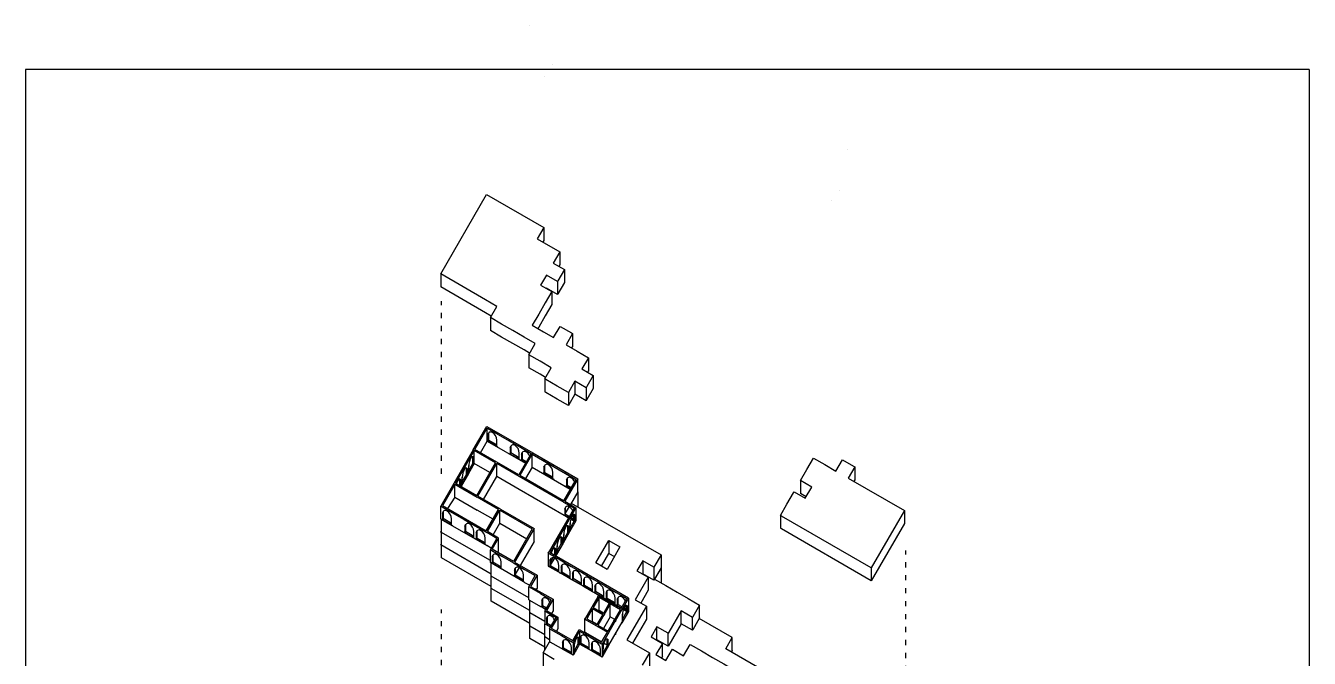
# Model space of a CAD drawing. Header units: metres. Extents: x 1950 to 2882, y 2050 to 2715.
# Drawn here: x 2531.4 to 2828.4, y 2361.6 to 2508 of the extents above; entities that cross this region are included whole.
import ezdxf

# ---------------------------------------------------------------- set-up
doc = ezdxf.new("R2010")
doc.units = ezdxf.units.M
doc.linetypes.add('ACAD_ISO03W100', pattern=[30, 12, -18])
for name, color, linetype in [('BRICK WALLS', 250, 'Continuous'), ('CONTEXT', 250, 'Continuous'), ('OUTLINE', 250, 'Continuous'), ('PILARS', 250, 'Continuous')]:
    doc.layers.add(name, color=color, linetype=linetype)
doc.layers.add('lamina', color=255, linetype='Continuous', transparency=0.5)
doc.layers.add('lineass', color=250, linetype='ACAD_ISO03W100', transparency=0.5)

msp = doc.modelspace()

# ---------------------------------------------------------------- linework, layer by layer
at = {"layer": 'BRICK WALLS'}
for p, q in [((2638.18, 2411.85), (2638.18, 2414.85)), ((2638.18, 2414.85), (2640.65, 2413.43)), ((2638.31, 2411.78), (2638.18, 2411.85)), ((2638.31, 2413.28), (2638.46, 2413.54)), ((2638.31, 2413.28), (2638.31, 2411.84)), ((2638.46, 2412.1), (2638.31, 2411.84)), ((2640.39, 2410.64), (2638.31, 2411.84)), ((2640.39, 2410.58), (2638.31, 2411.78)), ((2638.46, 2413.54), (2638.46, 2412.1)), ((2640.39, 2410.98), (2638.46, 2412.1)), ((2640.39, 2410.64), (2640.39, 2412.08)), ((2643.4, 2412.19), (2643.25, 2411.93)), ((2643.25, 2411.93), (2645.85, 2410.43)), ((2635.18, 2406.65), (2635.18, 2409.65)), ((2640.65, 2410.43), (2640.39, 2410.58)), ((2643.51, 2408.78), (2643.25, 2408.93)), ((2643.51, 2410.28), (2643.66, 2410.54)), ((2643.51, 2410.28), (2643.51, 2408.84)), ((2643.66, 2409.1), (2643.51, 2408.84)), ((2645.59, 2407.64), (2643.51, 2408.84)), ((2645.59, 2407.58), (2643.51, 2408.78)), ((2643.66, 2410.54), (2643.66, 2409.1)), ((2645.59, 2407.98), (2643.66, 2409.1)), ((2645.59, 2407.64), (2645.59, 2409.08)), ((2646, 2410.69), (2645.85, 2410.43)), ((2645.85, 2410.43), (2648.32, 2409)), ((2646.11, 2408.78), (2646.26, 2409.04)), ((2646.11, 2408.78), (2646.11, 2407.34)), ((2646.26, 2409.04), (2646.26, 2407.6)), ((2648.58, 2405.85), (2648.58, 2408.85)), ((2633.91, 2404.45), (2633.91, 2406.19)), ((2634.85, 2406.67), (2634.85, 2408.17)), ((2635.11, 2408.02), (2634.85, 2408.17)), ((2635.11, 2406.52), (2634.85, 2406.67)), ((2635.11, 2406.52), (2635.11, 2408.02)), ((2640.38, 2403.65), (2640.38, 2406.65)), ((2645.85, 2407.43), (2645.59, 2407.58)), ((2646.11, 2407.28), (2645.85, 2407.43)), ((2646.26, 2407.6), (2646.11, 2407.34)), ((2647.04, 2406.8), (2646.11, 2407.34)), ((2647.02, 2406.75), (2646.11, 2407.28)), ((2647.19, 2407.06), (2646.26, 2407.6)), ((2651.19, 2407.69), (2651.04, 2407.43)), ((2651.04, 2407.43), (2653.64, 2405.93)), ((2651.3, 2405.78), (2651.45, 2406.04)), ((2651.3, 2405.78), (2651.3, 2404.34)), ((2651.45, 2406.04), (2651.45, 2404.6)), ((2631.85, 2401.53), (2631.85, 2402.98)), ((2632.11, 2402.83), (2631.85, 2402.98)), ((2632.11, 2401.38), (2632.11, 2402.83)), ((2632.41, 2401.85), (2632.41, 2403.59)), ((2633.35, 2404.08), (2633.35, 2405.58)), ((2633.61, 2405.43), (2633.35, 2405.58)), ((2633.61, 2403.93), (2633.35, 2404.08)), ((2633.61, 2403.93), (2633.61, 2405.43)), ((2651.3, 2404.28), (2651.04, 2404.43)), ((2651.45, 2404.6), (2651.3, 2404.34)), ((2653.38, 2403.14), (2651.3, 2404.34)), ((2653.38, 2403.08), (2651.3, 2404.28)), ((2653.38, 2403.48), (2651.45, 2404.6)), ((2653.38, 2403.14), (2653.38, 2404.58)), ((2653.64, 2402.93), (2653.38, 2403.08)), ((2656.39, 2404.69), (2656.24, 2404.43)), ((2656.24, 2404.43), (2658.71, 2403)), ((2656.5, 2402.78), (2656.65, 2403.04)), ((2656.5, 2402.78), (2656.5, 2401.34)), ((2656.65, 2403.04), (2656.65, 2401.6)), ((2659.12, 2400.11), (2659.12, 2403.11)), ((2630.68, 2398.86), (2630.68, 2401.86)), ((2656.5, 2401.28), (2656.24, 2401.43)), ((2656.65, 2401.6), (2656.5, 2401.34)), ((2657.44, 2400.8), (2656.5, 2401.34)), ((2657.41, 2400.75), (2656.5, 2401.28)), ((2657.59, 2401.06), (2656.65, 2401.6)), ((2627.42, 2393.81), (2627.42, 2396.81)), ((2630.68, 2398.86), (2629, 2396.25)), ((2655.84, 2397.73), (2658.31, 2396.3)), ((2627.55, 2396.74), (2630.15, 2395.24)), ((2627.81, 2395.09), (2627.96, 2395.35)), ((2627.81, 2395.09), (2627.81, 2393.65)), ((2627.96, 2393.91), (2627.81, 2393.65)), ((2627.96, 2395.35), (2627.96, 2393.91)), ((2629.89, 2392.8), (2627.96, 2393.91)), ((2629.89, 2392.45), (2629.89, 2393.89)), ((2641.08, 2392.86), (2641.08, 2395.86)), ((2656.1, 2394.58), (2655.84, 2394.73)), ((2656.1, 2396.08), (2656.25, 2396.34)), ((2656.1, 2396.08), (2656.1, 2394.64)), ((2656.25, 2394.9), (2656.1, 2394.64)), ((2657.03, 2394.1), (2656.1, 2394.64)), ((2657.01, 2394.05), (2656.1, 2394.58)), ((2656.25, 2396.34), (2656.25, 2394.9)), ((2657.18, 2394.36), (2656.25, 2394.9)), ((2658.18, 2393.79), (2657.62, 2394.11)), ((2658.18, 2393.44), (2658.18, 2394.86)), ((2658.31, 2393.3), (2658.31, 2394.8)), ((2658.57, 2394.65), (2658.31, 2394.8)), ((2658.57, 2393.15), (2658.57, 2394.65)), ((2627.81, 2393.59), (2627.55, 2393.74)), ((2629.89, 2392.45), (2627.81, 2393.65)), ((2629.89, 2392.39), (2627.81, 2393.59)), ((2630.15, 2392.24), (2629.89, 2392.39)), ((2632.75, 2393.74), (2635.35, 2392.24)), ((2633.01, 2392.09), (2633.16, 2392.35)), ((2633.01, 2392.09), (2633.01, 2390.65)), ((2633.16, 2390.91), (2633.01, 2390.65)), ((2633.16, 2392.35), (2633.16, 2390.91)), ((2635.09, 2389.8), (2633.16, 2390.91)), ((2635.09, 2389.45), (2635.09, 2390.89)), ((2635.35, 2392.24), (2637.95, 2390.74)), ((2649.02, 2388.62), (2649.02, 2391.62)), ((2656.81, 2390.71), (2656.81, 2392.21)), ((2657.07, 2392.06), (2656.81, 2392.21)), ((2657.07, 2390.56), (2657.07, 2392.06)), ((2657.37, 2391.08), (2657.37, 2392.82)), ((2658.18, 2393.38), (2657.51, 2393.76)), ((2658.18, 2393.44), (2657.52, 2393.82)), ((2658.31, 2393.3), (2658.18, 2393.38)), ((2658.57, 2393.15), (2658.31, 2393.3)), ((2633.01, 2390.59), (2632.75, 2390.74)), ((2635.09, 2389.45), (2633.01, 2390.65)), ((2635.09, 2389.39), (2633.01, 2390.59)), ((2635.35, 2389.24), (2635.09, 2389.39)), ((2635.61, 2389.09), (2635.35, 2389.24)), ((2635.61, 2390.59), (2635.76, 2390.85)), ((2635.61, 2390.59), (2635.61, 2389.15)), ((2635.76, 2389.41), (2635.61, 2389.15)), ((2637.69, 2387.95), (2635.61, 2389.15)), ((2637.69, 2387.89), (2635.61, 2389.09)), ((2635.76, 2390.85), (2635.76, 2389.41)), ((2637.69, 2388.3), (2635.76, 2389.41)), ((2637.69, 2387.95), (2637.69, 2389.39)), ((2637.95, 2387.74), (2637.69, 2387.89)), ((2640.82, 2386.42), (2640.82, 2389.42)), ((2655.31, 2388.11), (2655.31, 2389.61)), ((2655.57, 2389.46), (2655.31, 2389.61)), ((2655.57, 2387.96), (2655.31, 2388.11)), ((2655.57, 2387.96), (2655.57, 2389.46)), ((2655.87, 2388.48), (2655.87, 2390.22)), ((2657.07, 2390.56), (2656.81, 2390.71)), ((2638.91, 2383.72), (2638.91, 2386.72)), ((2639.04, 2386.64), (2641.64, 2385.14)), ((2639.3, 2384.99), (2639.45, 2385.25)), ((2639.3, 2384.99), (2639.3, 2383.55)), ((2639.45, 2385.25), (2639.45, 2383.81)), ((2652.31, 2385.91), (2652.46, 2386.17)), ((2652.31, 2385.91), (2652.31, 2382.91)), ((2652.44, 2385.84), (2652.31, 2385.91)), ((2652.44, 2385.84), (2655.03, 2384.34)), ((2670.9, 2375.52), (2652.72, 2386.02)), ((2653.81, 2385.51), (2653.81, 2387.01)), ((2654.07, 2386.86), (2653.81, 2387.01)), ((2654.07, 2385.36), (2653.81, 2385.51)), ((2654.07, 2385.36), (2654.07, 2386.86)), ((2654.37, 2385.88), (2654.37, 2387.62)), ((2639.3, 2383.49), (2639.04, 2383.64)), ((2639.45, 2383.81), (2639.3, 2383.55)), ((2641.38, 2382.35), (2639.3, 2383.55)), ((2641.38, 2382.29), (2639.3, 2383.49)), ((2641.38, 2382.7), (2639.45, 2383.81)), ((2641.38, 2382.35), (2641.38, 2383.79)), ((2641.64, 2382.14), (2641.38, 2382.29)), ((2644.24, 2383.64), (2646.84, 2382.14)), ((2644.5, 2381.99), (2644.65, 2382.25)), ((2644.5, 2381.99), (2644.5, 2380.55)), ((2644.52, 2383.83), (2649.72, 2380.83)), ((2644.65, 2382.25), (2644.65, 2380.81)), ((2646.84, 2382.14), (2649.31, 2380.72)), ((2652.31, 2382.91), (2652.44, 2382.84)), ((2652.7, 2382.69), (2652.44, 2382.84)), ((2652.7, 2384.19), (2652.85, 2384.45)), ((2652.7, 2384.19), (2652.7, 2382.75)), ((2652.85, 2383.01), (2652.7, 2382.75)), ((2654.77, 2381.55), (2652.7, 2382.75)), ((2654.77, 2381.49), (2652.7, 2382.69)), ((2652.85, 2384.45), (2652.85, 2383.01)), ((2654.77, 2381.89), (2652.85, 2383.01)), ((2652.87, 2383.28), (2652.87, 2384.64)), ((2654.77, 2381.55), (2654.77, 2382.99)), ((2655.03, 2384.34), (2657.63, 2382.84)), ((2655.29, 2382.69), (2655.44, 2382.95)), ((2655.29, 2382.69), (2655.29, 2381.25)), ((2655.44, 2382.95), (2655.44, 2381.51)), ((2657.63, 2382.84), (2660.23, 2381.34)), ((2644.5, 2380.49), (2644.24, 2380.64)), ((2644.65, 2380.81), (2644.5, 2380.55)), ((2646.58, 2379.35), (2644.5, 2380.55)), ((2646.58, 2379.29), (2644.5, 2380.49)), ((2646.58, 2379.7), (2644.65, 2380.81)), ((2646.58, 2379.35), (2646.58, 2380.79)), ((2646.84, 2379.14), (2646.58, 2379.29)), ((2646.84, 2379.14), (2648.01, 2378.47)), ((2647.81, 2378.12), (2649.31, 2380.72)), ((2649.72, 2380.83), (2648.22, 2378.23)), ((2649.72, 2380.83), (2649.72, 2377.83)), ((2654.9, 2381.41), (2654.77, 2381.49)), ((2654.9, 2381.41), (2655.16, 2381.26)), ((2655.29, 2381.19), (2655.16, 2381.26)), ((2655.44, 2381.51), (2655.29, 2381.25)), ((2657.37, 2380.05), (2655.29, 2381.25)), ((2657.37, 2379.99), (2655.29, 2381.19)), ((2657.37, 2380.39), (2655.44, 2381.51)), ((2657.37, 2380.05), (2657.37, 2381.49)), ((2657.63, 2379.84), (2657.37, 2379.99)), ((2657.89, 2379.69), (2657.63, 2379.84)), ((2657.89, 2381.19), (2658.04, 2381.45)), ((2657.89, 2381.19), (2657.89, 2379.75)), ((2658.04, 2380.01), (2657.89, 2379.75)), ((2659.97, 2378.55), (2657.89, 2379.75)), ((2659.97, 2378.49), (2657.89, 2379.69)), ((2658.04, 2381.45), (2658.04, 2380.01)), ((2659.97, 2378.89), (2658.04, 2380.01)), ((2659.97, 2378.55), (2659.97, 2379.99)), ((2660.23, 2381.34), (2662.83, 2379.84)), ((2660.49, 2379.69), (2660.64, 2379.95)), ((2660.49, 2379.69), (2660.49, 2378.25)), ((2660.64, 2379.95), (2660.64, 2378.51)), ((2662.83, 2379.84), (2665.43, 2378.34)), ((2647.81, 2375.12), (2647.81, 2378.12)), ((2650.53, 2376.54), (2647.81, 2378.12)), ((2648.22, 2378.23), (2653.41, 2375.23)), ((2649.72, 2377.83), (2649.52, 2377.48)), ((2650.53, 2376.54), (2653, 2375.12)), ((2660.23, 2378.34), (2659.97, 2378.49)), ((2660.49, 2378.19), (2660.23, 2378.34)), ((2660.64, 2378.51), (2660.49, 2378.25)), ((2662.57, 2377.05), (2660.49, 2378.25)), ((2662.57, 2376.99), (2660.49, 2378.19)), ((2662.57, 2377.39), (2660.64, 2378.51)), ((2662.57, 2377.05), (2662.57, 2378.49)), ((2662.83, 2376.84), (2662.57, 2376.99)), ((2663.09, 2376.69), (2662.83, 2376.84)), ((2663.09, 2378.19), (2663.24, 2378.45)), ((2663.09, 2378.19), (2663.09, 2376.75)), ((2663.24, 2377.01), (2663.09, 2376.75)), ((2665.17, 2375.55), (2663.09, 2376.75)), ((2665.17, 2375.49), (2663.09, 2376.69)), ((2663.24, 2378.45), (2663.24, 2377.01)), ((2665.17, 2375.89), (2663.24, 2377.01)), ((2665.17, 2375.55), (2665.17, 2376.99)), ((2665.43, 2378.34), (2668.03, 2376.84)), ((2665.69, 2376.69), (2665.84, 2376.95)), ((2665.69, 2376.69), (2665.69, 2375.25)), ((2665.84, 2376.95), (2665.84, 2375.51)), ((2668.03, 2376.84), (2670.49, 2375.41)), ((2647.94, 2375.04), (2647.81, 2375.12)), ((2647.94, 2375.04), (2650.53, 2373.54)), ((2650.79, 2373.39), (2650.53, 2373.54)), ((2650.79, 2374.89), (2650.94, 2375.15)), ((2650.79, 2374.89), (2650.79, 2373.45)), ((2650.94, 2373.71), (2650.79, 2373.45)), ((2651.73, 2372.91), (2650.79, 2373.45)), ((2651.7, 2372.87), (2650.79, 2373.39)), ((2650.94, 2375.15), (2650.94, 2373.71)), ((2651.88, 2373.17), (2650.94, 2373.71)), ((2651.5, 2372.52), (2653, 2375.12)), ((2653.41, 2375.23), (2651.91, 2372.63)), ((2653.41, 2375.23), (2653.41, 2372.53)), ((2662.56, 2370.07), (2662.56, 2373.07)), ((2664.06, 2372.66), (2664.06, 2375.66)), ((2665.43, 2375.34), (2665.17, 2375.49)), ((2665.69, 2375.19), (2665.43, 2375.34)), ((2665.84, 2375.51), (2665.69, 2375.25)), ((2667.77, 2374.05), (2665.69, 2375.25)), ((2667.77, 2373.99), (2665.69, 2375.19)), ((2667.77, 2374.39), (2665.84, 2375.51)), ((2666.65, 2371.16), (2666.65, 2374.16)), ((2667.77, 2374.05), (2667.77, 2375.49)), ((2668.03, 2373.84), (2667.77, 2373.99)), ((2668.28, 2373.69), (2668.03, 2373.84)), ((2668.28, 2375.19), (2668.43, 2375.45)), ((2668.28, 2375.19), (2668.28, 2373.75)), ((2668.43, 2374.01), (2668.28, 2373.75)), ((2669.22, 2373.21), (2668.28, 2373.75)), ((2669.19, 2373.16), (2668.28, 2373.69)), ((2668.43, 2375.45), (2668.43, 2374.01)), ((2669.37, 2373.47), (2668.43, 2374.01)), ((2669.14, 2373.07), (2670.49, 2375.41)), ((2670.9, 2375.52), (2669.25, 2372.66)), ((2670.36, 2372.89), (2669.79, 2373.23)), ((2670.36, 2372.55), (2670.36, 2373.83)), ((2670.42, 2372.28), (2670.42, 2373.78)), ((2670.68, 2373.63), (2670.42, 2373.78)), ((2670.62, 2373.69), (2670.62, 2373.66)), ((2670.68, 2372.13), (2670.68, 2373.63)), ((2670.9, 2375.52), (2670.9, 2372.52)), ((2651.5, 2372.52), (2651.5, 2369.52)), ((2651.5, 2372.52), (2651.63, 2372.44)), ((2651.63, 2372.44), (2654.1, 2371.02)), ((2651.89, 2370.79), (2652.04, 2371.05)), ((2651.89, 2370.79), (2651.89, 2369.35)), ((2651.91, 2372.63), (2654.51, 2371.13)), ((2652.04, 2371.05), (2652.04, 2369.61)), ((2652.6, 2368.42), (2654.1, 2371.02)), ((2654.51, 2371.13), (2653.01, 2368.53)), ((2653.41, 2372.53), (2653.08, 2371.95)), ((2654.51, 2371.13), (2654.51, 2368.43)), ((2660.8, 2367.62), (2660.8, 2370.62)), ((2669.48, 2370.05), (2669.48, 2371.79)), ((2670.36, 2372.49), (2669.66, 2372.89)), ((2670.36, 2372.55), (2669.68, 2372.94)), ((2670.42, 2372.46), (2670.36, 2372.49)), ((2670.68, 2372.13), (2670.42, 2372.28)), ((2670.9, 2372.52), (2670.83, 2372.39)), ((2651.5, 2369.52), (2651.63, 2369.44)), ((2651.89, 2369.29), (2651.63, 2369.44)), ((2652.04, 2369.61), (2651.89, 2369.35)), ((2652.83, 2368.81), (2651.89, 2369.35)), ((2652.8, 2368.77), (2651.89, 2369.29)), ((2652.98, 2369.07), (2652.04, 2369.61)), ((2652.6, 2368.42), (2652.6, 2365.42)), ((2652.73, 2368.35), (2652.6, 2368.42)), ((2652.73, 2368.35), (2655.33, 2366.85)), ((2653.01, 2368.53), (2657.95, 2365.68)), ((2654.51, 2368.43), (2654.18, 2367.86)), ((2657.95, 2365.68), (2659.45, 2368.28)), ((2659.56, 2367.87), (2658.21, 2365.53)), ((2659.45, 2368.28), (2664.64, 2365.28)), ((2659.56, 2367.87), (2662.03, 2366.44)), ((2659.56, 2367.87), (2659.56, 2364.87)), ((2664.64, 2365.28), (2665.99, 2367.62)), ((2666.4, 2367.73), (2664.75, 2364.87)), ((2669.33, 2369.79), (2669.25, 2369.66)), ((2652.6, 2365.42), (2652.73, 2365.35)), ((2655.33, 2363.85), (2652.73, 2365.35)), ((2655.33, 2366.85), (2657.93, 2365.35)), ((2655.59, 2365.2), (2655.74, 2365.46)), ((2655.59, 2365.2), (2655.59, 2363.76)), ((2655.74, 2365.46), (2655.74, 2364.02)), ((2658.06, 2365.27), (2657.93, 2365.35)), ((2658.21, 2365.53), (2658.06, 2365.27)), ((2658.06, 2365.27), (2658.06, 2362.27)), ((2658.28, 2362.66), (2658.28, 2364.4)), ((2659.22, 2364.89), (2659.22, 2366.39)), ((2659.48, 2366.24), (2659.22, 2366.39)), ((2659.48, 2364.74), (2659.22, 2364.89)), ((2659.48, 2364.74), (2659.48, 2366.24)), ((2659.69, 2364.79), (2659.56, 2364.87)), ((2659.69, 2366.29), (2659.84, 2366.55)), ((2659.69, 2366.29), (2659.69, 2364.85)), ((2659.84, 2365.11), (2659.69, 2364.85)), ((2661.77, 2363.65), (2659.69, 2364.85)), ((2661.77, 2363.59), (2659.69, 2364.79)), ((2659.84, 2366.55), (2659.84, 2365.11)), ((2661.77, 2364), (2659.84, 2365.11)), ((2661.77, 2363.65), (2661.77, 2365.09)), ((2662.03, 2366.44), (2664.62, 2364.94)), ((2662.28, 2364.79), (2662.43, 2365.05)), ((2662.28, 2364.79), (2662.28, 2363.35)), ((2662.43, 2365.05), (2662.43, 2363.61)), ((2664.75, 2364.87), (2664.62, 2364.94)), ((2664.75, 2364.87), (2664.75, 2361.87)), ((2665.92, 2364.49), (2665.92, 2365.99)), ((2666.18, 2365.84), (2665.92, 2365.99)), ((2666.18, 2364.34), (2665.92, 2364.49)), ((2666.18, 2364.34), (2666.18, 2365.84)), ((2655.59, 2363.7), (2655.33, 2363.85)), ((2655.74, 2364.02), (2655.59, 2363.76)), ((2657.67, 2362.56), (2655.59, 2363.76)), ((2657.67, 2362.5), (2655.59, 2363.7)), ((2657.67, 2362.9), (2655.74, 2364.02)), ((2657.67, 2362.56), (2657.67, 2364)), ((2657.93, 2362.35), (2657.67, 2362.5)), ((2658.06, 2362.27), (2657.93, 2362.35)), ((2658.06, 2362.27), (2658.13, 2362.4)), ((2662.03, 2363.44), (2661.77, 2363.59)), ((2662.28, 2363.29), (2662.03, 2363.44)), ((2662.43, 2363.61), (2662.28, 2363.35)), ((2664.36, 2362.15), (2662.28, 2363.35)), ((2664.36, 2362.09), (2662.28, 2363.29)), ((2664.36, 2362.5), (2662.43, 2363.61)), ((2664.36, 2362.15), (2664.36, 2363.59)), ((2664.62, 2361.94), (2664.36, 2362.09)), ((2664.75, 2361.87), (2664.62, 2361.94)), ((2664.75, 2361.87), (2664.83, 2362)), ((2664.98, 2362.26), (2664.98, 2364))]:
    msp.add_line(p, q, dxfattribs=at)
for points in [[(2634.92, 2409.8), (2638.07, 2415.26), (2648.73, 2409.11), (2645.73, 2403.91)], [(2636.63, 2409.16), (2638.18, 2411.85), (2647.02, 2406.75)], [(2634.92, 2409.8), (2630.42, 2402.01)], [(2635.18, 2409.65), (2630.83, 2402.12), (2635.77, 2399.27), (2640.12, 2406.8)], [(2640.12, 2406.8), (2635.18, 2409.65)], [(2648.58, 2408.85), (2658.71, 2403), (2655.86, 2398.06), (2645.73, 2403.91)], [(2648.73, 2409.11), (2659.12, 2403.11), (2656.12, 2397.91)], [(2635.18, 2406.65), (2632.13, 2401.37)], [(2635.18, 2406.65), (2633.76, 2404.19)], [(2633.91, 2405.05), (2634.85, 2406.67)], [(2638.82, 2404.55), (2635.18, 2406.65)], [(2636.03, 2399.12), (2640.38, 2406.65)], [(2645.58, 2403.65), (2640.38, 2406.65)], [(2648.58, 2405.85), (2647.03, 2403.16)], [(2648.58, 2405.85), (2657.41, 2400.75)], [(2633.76, 2404.19), (2632.26, 2401.59)], [(2632.41, 2402.45), (2633.35, 2404.08)], [(2637.33, 2398.37), (2640.38, 2403.65)], [(2645.58, 2400.65), (2640.38, 2403.65)], [(2655.97, 2397.65), (2645.58, 2403.65)], [(2630.42, 2402.01), (2627.42, 2396.81), (2638.08, 2390.66)], [(2630.68, 2401.86), (2627.83, 2396.92), (2637.97, 2391.07), (2640.82, 2396.01), (2635.88, 2398.86)], [(2630.68, 2401.86), (2635.88, 2398.86)], [(2632.26, 2401.59), (2632.13, 2401.37)], [(2655.97, 2394.65), (2645.58, 2400.65)], [(2659.12, 2400.11), (2657.42, 2397.16)], [(2630.68, 2398.86), (2635.88, 2395.86)], [(2641.23, 2396.12), (2636.03, 2399.12)], [(2655.97, 2397.65), (2658.31, 2396.3), (2652.31, 2385.91)], [(2656.12, 2397.91), (2658.72, 2396.41), (2652.72, 2386.02)], [(2639.52, 2393.76), (2635.88, 2395.86)], [(2641.08, 2395.86), (2648.61, 2391.51), (2644.26, 2383.98), (2639.32, 2386.83), (2640.82, 2389.42), (2638.23, 2390.92)], [(2638.23, 2390.92), (2641.08, 2395.86)], [(2641.23, 2396.12), (2649.02, 2391.62), (2644.52, 2383.83)], [(2657.14, 2396.68), (2656.25, 2395.14)], [(2658.72, 2396.41), (2658.72, 2393.41)], [(2627.42, 2393.81), (2638.08, 2387.66)], [(2639.53, 2390.17), (2641.08, 2392.86)], [(2641.08, 2392.86), (2647.31, 2389.26)], [(2658.72, 2393.41), (2657.22, 2390.82)], [(2657.37, 2391.68), (2658.31, 2393.3)], [(2644.37, 2383.57), (2638.91, 2386.72), (2640.41, 2389.31), (2638.08, 2390.66)], [(2649.02, 2388.62), (2645.82, 2383.08)], [(2655.72, 2388.22), (2654.22, 2385.62)], [(2654.37, 2386.48), (2655.31, 2388.11)], [(2657.22, 2390.82), (2655.72, 2388.22)], [(2655.87, 2389.08), (2656.81, 2390.71)], [(2639.12, 2387.06), (2638.08, 2387.66)], [(2640.62, 2386.08), (2640.82, 2386.42)], [(2653.76, 2385.42), (2653.81, 2385.51)], [(2654.22, 2385.62), (2654.02, 2385.27)], [(2644.37, 2380.57), (2638.91, 2383.72)], [(2645.54, 2382.59), (2644.65, 2381.05)], [(2653.74, 2384.79), (2652.85, 2383.25)], [(2652.87, 2383.88), (2653.44, 2384.88)], [(2663.8, 2375.81), (2663.95, 2376.07)], [(2669.14, 2373.07), (2663.95, 2376.07)], [(2663.8, 2375.81), (2660.8, 2370.62), (2665.99, 2367.62)], [(2662.56, 2373.07), (2661.21, 2370.73), (2663.55, 2369.38)], [(2662.3, 2373.22), (2662.45, 2373.48)], [(2662.56, 2373.07), (2664.9, 2371.72)], [(2664.06, 2375.66), (2662.71, 2373.33)], [(2662.71, 2373.33), (2665.05, 2371.98)], [(2666.65, 2374.16), (2663.8, 2369.23)], [(2666.4, 2374.31), (2664.06, 2375.66)], [(2666.4, 2374.31), (2665.05, 2371.98)], [(2666.14, 2367.88), (2668.99, 2372.81), (2666.65, 2374.16)], [(2666.55, 2374.57), (2666.8, 2374.42)], [(2661.06, 2370.47), (2660.8, 2370.62), (2660.95, 2370.88)], [(2662.56, 2370.07), (2663.6, 2369.47)], [(2664.9, 2371.72), (2663.55, 2369.38)], [(2664.06, 2372.66), (2664.01, 2372.58)], [(2665.1, 2372.06), (2664.06, 2372.66)], [(2666.65, 2371.16), (2665.1, 2368.48)], [(2665.3, 2371.83), (2665.15, 2371.57)], [(2666.4, 2367.73), (2669.4, 2372.92)], [(2667.69, 2370.56), (2666.65, 2371.16)], [(2667.9, 2370.33), (2667.75, 2370.07)], [(2669.4, 2372.92), (2669.25, 2372.66)], [(2670.83, 2372.39), (2669.33, 2369.79)], [(2669.48, 2370.65), (2670.42, 2372.28)], [(2661.06, 2367.47), (2660.8, 2367.62)], [(2660.8, 2367.62), (2664.69, 2365.37)], [(2663.8, 2369.23), (2666.14, 2367.88)], [(2665.3, 2368.83), (2665.15, 2368.57)], [(2666.33, 2364.6), (2669.4, 2369.92)], [(2659.56, 2364.87), (2658.13, 2362.4)], [(2658.28, 2363.26), (2659.22, 2364.89)], [(2666.33, 2364.6), (2664.83, 2362)], [(2664.98, 2362.86), (2665.92, 2364.49)], [(2665.16, 2365.1), (2665.92, 2364.66)]]:
    msp.add_lwpolyline(points, dxfattribs=at)
msp.add_lwpolyline([(2635.33, 2409.91), (2638.18, 2414.85), (2648.32, 2409), (2645.47, 2404.06)], close=True, dxfattribs=at)
for centre, radius, start, end in [((2639.01, 2413.28), 0.693, 60, 180), ((2639.16, 2413.54), 0.693, 162.5039, 180), ((2638.31, 2412.08), 2.08, 0, 60), ((2644.2, 2410.28), 0.693, 60, 180), ((2644.35, 2410.54), 0.693, 162.5039, 180), ((2643.51, 2409.08), 2.08, 0, 60), ((2646.8, 2408.78), 0.693, 60, 180), ((2646.95, 2409.04), 0.693, 162.5039, 180), ((2646.11, 2407.58), 2.08, 24.7356, 60), ((2637.94, 2406.07), 4.03, 148.2892, 181.7108), ((2634.71, 2407.73), 0.496, 36.206, 113.794), ((2634.45, 2407.88), 0.496, 36.206, 42.387), ((2652, 2405.78), 0.693, 60, 180), ((2652.15, 2406.04), 0.693, 162.5039, 180), ((2651.3, 2404.58), 2.08, 0, 60), ((2634.94, 2400.87), 4.03, 148.2892, 163.9213), ((2631.71, 2402.54), 0.496, 36.206, 113.794), ((2631.45, 2402.69), 0.496, 36.206, 42.387), ((2636.44, 2403.47), 4.03, 148.2892, 181.7108), ((2633.21, 2405.13), 0.496, 36.206, 113.794), ((2632.95, 2405.28), 0.496, 36.206, 42.387), ((2657.19, 2402.78), 0.693, 60, 180), ((2657.34, 2403.04), 0.693, 162.5039, 180), ((2656.5, 2401.58), 2.08, 24.7356, 60), ((2628.51, 2395.09), 0.693, 60, 180), ((2628.66, 2395.35), 0.693, 162.5039, 180), ((2627.81, 2393.89), 2.08, 0, 60), ((2656.79, 2396.08), 0.693, 60, 180), ((2656.94, 2396.34), 0.693, 162.5039, 180), ((2656.1, 2394.88), 2.08, 24.7356, 60), ((2661.4, 2392.7), 4.03, 148.2892, 181.7108), ((2658.17, 2394.36), 0.496, 36.206, 113.794), ((2657.91, 2394.51), 0.496, 36.206, 42.387), ((2633.7, 2392.09), 0.693, 60, 180), ((2633.85, 2392.35), 0.693, 162.5039, 180), ((2633.01, 2390.89), 2.08, 0, 60), ((2636.3, 2390.59), 0.693, 60, 180), ((2636.45, 2390.85), 0.693, 162.5039, 180), ((2635.61, 2389.39), 2.08, 0, 60), ((2659.9, 2390.1), 4.03, 148.2892, 181.7108), ((2656.67, 2391.76), 0.496, 36.206, 113.794), ((2656.41, 2391.91), 0.496, 36.206, 42.387), ((2658.4, 2387.5), 4.03, 148.2892, 181.7108), ((2655.17, 2389.17), 0.496, 36.206, 113.794), ((2654.91, 2389.32), 0.496, 36.206, 42.387), ((2640, 2384.99), 0.693, 60, 180), ((2640.15, 2385.25), 0.693, 162.5039, 180), ((2639.3, 2383.79), 2.08, 0, 60), ((2656.9, 2384.9), 4.03, 148.2892, 166.129), ((2653.67, 2386.57), 0.496, 36.206, 113.794), ((2653.41, 2386.72), 0.496, 36.206, 42.387), ((2645.19, 2381.99), 0.693, 60, 180), ((2645.34, 2382.25), 0.693, 162.5039, 180), ((2644.5, 2380.79), 2.08, 0, 60), ((2653.39, 2384.19), 0.693, 60, 180), ((2653.54, 2384.45), 0.693, 162.5039, 180), ((2652.7, 2382.99), 2.08, 0, 60), ((2655.99, 2382.69), 0.693, 60, 180), ((2656.14, 2382.95), 0.693, 162.5039, 180), ((2655.29, 2381.49), 2.08, 0, 60), ((2658.59, 2381.19), 0.693, 60, 180), ((2658.74, 2381.45), 0.693, 162.5039, 180), ((2657.89, 2379.99), 2.08, 0, 60), ((2661.18, 2379.69), 0.693, 60, 180), ((2661.33, 2379.95), 0.693, 162.5039, 180), ((2660.49, 2378.49), 2.08, 0, 60), ((2663.78, 2378.19), 0.693, 60, 180), ((2663.93, 2378.45), 0.693, 162.5039, 180), ((2663.09, 2376.99), 2.08, 0, 60), ((2666.38, 2376.69), 0.693, 60, 180), ((2666.53, 2376.95), 0.693, 162.5039, 180), ((2665.69, 2375.49), 2.08, 0, 60), ((2651.49, 2374.89), 0.693, 60, 180), ((2651.64, 2375.15), 0.693, 162.5039, 180), ((2650.79, 2373.69), 2.08, 24.7356, 60), ((2668.98, 2375.19), 0.693, 60, 180), ((2669.13, 2375.45), 0.693, 162.5039, 180), ((2668.28, 2373.99), 2.08, 24.7356, 60), ((2673.51, 2371.67), 4.03, 148.2892, 181.7108), ((2670.28, 2373.34), 0.496, 36.206, 113.794), ((2670.02, 2373.49), 0.496, 36.206, 42.387), ((2652.59, 2370.79), 0.693, 60, 180), ((2652.74, 2371.05), 0.693, 162.5039, 180), ((2651.89, 2369.59), 2.08, 24.7356, 60), ((2656.28, 2365.2), 0.693, 60, 180), ((2656.43, 2365.46), 0.693, 162.5039, 180), ((2655.59, 2364), 2.08, 0, 60), ((2662.31, 2364.28), 4.03, 148.2892, 181.7108), ((2659.08, 2365.95), 0.496, 36.206, 113.794), ((2658.82, 2366.1), 0.496, 36.206, 42.387), ((2660.38, 2366.29), 0.693, 60, 180), ((2660.53, 2366.55), 0.693, 162.5039, 180), ((2659.69, 2365.09), 2.08, 0, 60), ((2662.98, 2364.79), 0.693, 60, 180), ((2663.13, 2365.05), 0.693, 162.5039, 180), ((2662.28, 2363.59), 2.08, 0, 60), ((2669.01, 2363.88), 4.03, 148.2892, 181.7108), ((2665.78, 2365.54), 0.496, 36.206, 113.794), ((2665.52, 2365.69), 0.496, 36.206, 42.387)]:
    msp.add_arc(centre, radius, start, end, dxfattribs=at)
at = {"layer": 'CONTEXT'}
for p, q in [((2651.27, 2461.25), (2651.27, 2458.25)), ((2654.97, 2455.65), (2654.97, 2452.65)), ((2627.42, 2450.54), (2627.42, 2447.54)), ((2656.06, 2451.55), (2656.06, 2448.55)), ((2654.46, 2448.78), (2654.46, 2445.78)), ((2653.11, 2446.44), (2653.11, 2443.44)), ((2638.91, 2440.44), (2638.91, 2437.44)), ((2657.91, 2436.74), (2657.91, 2433.74)), ((2647.8, 2431.84), (2647.8, 2428.84)), ((2661.6, 2431.15), (2661.6, 2428.15)), ((2662.7, 2427.05), (2662.7, 2424.05)), ((2651.5, 2426.24), (2651.5, 2423.24)), ((2658.45, 2425.69), (2658.45, 2422.69)), ((2661.05, 2424.19), (2661.05, 2421.19)), ((2656.95, 2423.09), (2656.95, 2420.09)), ((2723.21, 2405.86), (2723.21, 2402.86)), ((2659.12, 2400.11), (2659.12, 2396.65)), ((2710.66, 2402.71), (2710.66, 2399.71)), ((2657.62, 2397.51), (2678.4, 2385.51)), ((2706.01, 2394.66), (2706.01, 2391.66)), ((2734.7, 2395.76), (2734.7, 2392.76)), ((2663.31, 2383.66), (2666.31, 2388.86)), ((2666.31, 2388.86), (2668.9, 2387.36)), ((2666.31, 2388.86), (2666.31, 2385.86)), ((2664.6, 2382.91), (2666.31, 2385.86)), ((2668.9, 2387.36), (2665.9, 2382.16)), ((2666.31, 2385.86), (2667.6, 2385.11)), ((2678.4, 2385.51), (2676.75, 2382.65)), ((2678.4, 2385.51), (2678.4, 2382.51)), ((2665.9, 2382.16), (2663.31, 2383.66)), ((2674.15, 2384.15), (2672.8, 2381.82)), ((2676.75, 2382.65), (2674.15, 2384.15)), ((2674.15, 2384.15), (2674.15, 2381.15)), ((2676.75, 2382.65), (2676.75, 2379.65)), ((2678.4, 2382.51), (2676.75, 2379.65)), ((2678.4, 2382.51), (2678.4, 2379.05)), ((2727.05, 2382.51), (2727.05, 2379.51)), ((2675.4, 2380.32), (2672.4, 2375.12)), ((2672.8, 2381.82), (2675.4, 2380.32)), ((2674.15, 2381.15), (2674.1, 2381.07)), ((2676.75, 2379.65), (2674.15, 2381.15)), ((2675.4, 2380.32), (2675.4, 2377.32)), ((2676.9, 2379.91), (2679.5, 2378.41)), ((2675.4, 2377.32), (2673.7, 2374.37)), ((2679.5, 2378.41), (2682.1, 2376.91)), ((2682.1, 2376.91), (2684.7, 2375.41)), ((2675, 2373.62), (2670.5, 2365.83)), ((2672.4, 2375.12), (2675, 2373.62)), ((2675, 2373.62), (2675, 2370.62)), ((2684.7, 2375.41), (2687.3, 2373.91)), ((2687.3, 2370.91), (2687.3, 2373.91)), ((2675, 2370.62), (2671.8, 2365.08)), ((2683.05, 2369.56), (2683.05, 2372.56)), ((2685.65, 2368.06), (2685.65, 2371.06)), ((2677.45, 2365.86), (2677.45, 2368.86)), ((2680.05, 2364.36), (2680.05, 2367.36)), ((2651.1, 2362.82), (2652.6, 2365.42)), ((2670.5, 2365.83), (2675.7, 2362.83)), ((2678.7, 2362.02), (2678.7, 2365.02)), ((2653.7, 2361.32), (2651.1, 2362.82)), ((2651.1, 2362.82), (2651.1, 2359.82)), ((2675.7, 2362.83), (2674.05, 2359.97)), ((2675.7, 2362.83), (2675.7, 2359.83))]:
    msp.add_line(p, q, dxfattribs=at)
for points in [[(2648.01, 2508), (2648.01, 2508)], [(2653.21, 2499), (2653.21, 2499)], [(2651.5, 2496.35), (2651.5, 2496.35)], [(2721.56, 2479.39), (2721.56, 2479.39)]]:
    msp.add_lwpolyline(points, close=True, dxfattribs=at)
for points in [[(2638.02, 2468.9), (2651.27, 2461.25), (2649.77, 2458.65), (2654.97, 2455.65), (2653.47, 2453.05), (2656.06, 2451.55), (2654.54, 2448.91), (2654.46, 2448.78), (2651.86, 2450.28), (2650.51, 2447.94), (2653.11, 2446.44), (2651.61, 2443.84), (2650.11, 2441.24), (2648.61, 2438.65), (2651.21, 2437.15), (2653.55, 2435.8), (2655.05, 2438.39), (2657.65, 2436.89), (2657.91, 2436.74), (2656.41, 2434.15), (2659, 2432.65), (2661.6, 2431.15), (2660.1, 2428.55), (2662.7, 2427.05), (2661.2, 2424.45), (2661.05, 2424.19), (2658.45, 2425.69), (2656.95, 2423.09), (2654.35, 2424.59), (2651.76, 2426.09), (2651.5, 2426.24), (2653, 2428.84), (2650.4, 2430.34), (2647.8, 2431.84), (2649.3, 2434.44), (2646.7, 2435.94), (2644.1, 2437.44), (2641.51, 2438.94), (2638.91, 2440.44), (2640.41, 2443.04), (2637.81, 2444.54), (2627.42, 2450.54), (2638.02, 2468.9)], [(2651.27, 2458.25), (2651.07, 2457.9)], [(2654.97, 2452.65), (2654.76, 2452.3)], [(2639.11, 2440.79), (2637.81, 2441.54), (2627.42, 2447.54)], [(2656.06, 2448.55), (2654.54, 2445.91), (2654.46, 2445.78), (2651.86, 2447.28), (2651.81, 2447.19)], [(2653.11, 2443.44), (2651.61, 2440.84), (2650.11, 2438.24), (2649.91, 2437.9)], [(2648, 2432.19), (2646.7, 2432.94), (2644.1, 2434.44), (2641.51, 2435.94), (2638.91, 2437.44)], [(2657.91, 2433.74), (2657.7, 2433.4)], [(2651.7, 2426.59), (2650.4, 2427.34), (2647.8, 2428.84)], [(2661.6, 2428.15), (2661.4, 2427.8)], [(2662.7, 2424.05), (2661.2, 2421.45), (2661.05, 2421.19), (2658.45, 2422.69), (2656.95, 2420.09), (2654.35, 2421.59), (2651.76, 2423.09), (2651.5, 2423.24)], [(2734.7, 2395.76), (2727.05, 2382.51), (2706.27, 2394.51), (2706.01, 2394.66), (2707.51, 2397.26), (2709.01, 2399.86), (2709.16, 2400.12), (2711.76, 2398.62), (2713.26, 2401.21), (2710.66, 2402.71), (2712.16, 2405.31), (2713.66, 2407.91), (2716.26, 2406.41), (2718.85, 2404.91), (2720.35, 2407.51), (2722.95, 2406.01), (2723.21, 2405.86), (2721.71, 2403.26), (2734.7, 2395.76)], [(2723.21, 2402.86), (2723.01, 2402.51)], [(2633.02, 2400.51), (2633.17, 2400.77)], [(2634.32, 2399.76), (2634.47, 2400.02)], [(2711.96, 2398.96), (2710.66, 2399.71)], [(2627.63, 2384.87), (2627.63, 2387.87), (2627.63, 2390.87), (2627.63, 2393.87)], [(2630.02, 2395.31), (2630.1, 2395.44)], [(2631.32, 2394.56), (2631.4, 2394.69)], [(2658.57, 2396.15), (2658.44, 2395.93)], [(2638.91, 2384.18), (2627.42, 2390.81), (2627.63, 2391.17)], [(2628.72, 2393.06), (2628.75, 2393.11)], [(2657.41, 2391.46), (2657.61, 2391.81)], [(2734.7, 2392.76), (2727.05, 2379.51), (2706.27, 2391.51), (2706.01, 2391.66)], [(2639.12, 2381.06), (2627.42, 2387.81), (2627.63, 2388.17)], [(2639.12, 2378.23), (2627.63, 2384.87)], [(2639.12, 2378.23), (2627.63, 2384.87)], [(2639.12, 2374.77), (2639.12, 2377.77), (2639.12, 2380.77), (2639.12, 2383.6)], [(2678.4, 2382.51), (2678.4, 2382.51), (2676.9, 2379.91)], [(2639.12, 2381.06), (2639.12, 2381.07)], [(2647.81, 2375.58), (2639.12, 2380.6)], [(2648.01, 2372.64), (2639.12, 2377.77)], [(2649.51, 2377.6), (2649.51, 2377.77)], [(2648.01, 2369.64), (2639.12, 2374.77)], [(2648.01, 2369.64), (2639.12, 2374.77)], [(2648.01, 2366.17), (2648.01, 2369.17), (2648.01, 2372.17), (2648.01, 2375)], [(2687.17, 2373.99), (2687.3, 2373.91), (2685.72, 2371.19), (2685.65, 2371.06), (2683.05, 2372.56), (2680.2, 2367.62)], [(2648.01, 2372.47), (2648.01, 2372.47)], [(2648.01, 2372.46), (2648.01, 2372.47)], [(2648.01, 2372.17), (2651.5, 2370.16)], [(2687.3, 2370.91), (2685.72, 2368.19), (2685.65, 2368.06), (2683.05, 2369.56), (2680.2, 2364.62)], [(2708.85, 2354.54), (2708.97, 2354.76), (2693.38, 2363.76), (2694.88, 2366.36), (2687.22, 2370.78)], [(2651.5, 2366.98), (2648.01, 2369)], [(2651.5, 2363.52), (2651.5, 2366.06), (2651.5, 2369.52)], [(2680.2, 2367.62), (2680.05, 2367.36), (2677.45, 2368.86), (2676.1, 2366.52), (2678.7, 2365.02), (2677.2, 2362.42), (2679.54, 2361.07), (2681.04, 2363.67), (2683.63, 2362.17), (2685.13, 2364.77), (2687.73, 2363.27), (2690.33, 2361.77), (2692.93, 2360.27), (2695.53, 2358.77), (2698.12, 2357.27), (2700.72, 2355.77), (2702.22, 2358.37), (2711.32, 2353.12)], [(2651.5, 2364.16), (2648.01, 2366.17)], [(2651.5, 2364.16), (2648.01, 2366.17)], [(2652.6, 2365.89), (2651.5, 2366.52)], [(2680.2, 2364.62), (2680.05, 2364.36), (2677.45, 2365.86), (2677.4, 2365.77)], [(2694.88, 2363.36), (2694.88, 2366.36)], [(2678.7, 2362.02), (2678.5, 2361.67)], [(2694.88, 2363.36), (2694.68, 2363.01)]]:
    msp.add_lwpolyline(points, dxfattribs=at)
at = {"layer": 'lamina'}
for p, q in [((2828.39, 2497.87), (2531.39, 2497.87)), ((2531.39, 2497.87), (2531.39, 2077.37)), ((2828.39, 2497.87), (2828.39, 2077.37))]:
    msp.add_line(p, q, dxfattribs=at)
at = {"layer": 'lineass', "ltscale": 0.1}
for p, q in [((2627.63, 2404.31), (2627.63, 2444.21)), ((2735.05, 2346.63), (2735.05, 2386.53)), ((2627.63, 2333), (2627.63, 2372.89))]:
    msp.add_line(p, q, dxfattribs=at)
at = {"layer": 'OUTLINE'}
for points in [[(2719.71, 2469.89), (2719.71, 2469.89)], [(2717.95, 2467.45), (2717.95, 2467.45)], [(2658.91, 2363.21), (2658.91, 2363.21)]]:
    msp.add_lwpolyline(points, close=True, dxfattribs=at)
for points in [[(2662.56, 2370.07), (2662.51, 2369.98)], [(2667.49, 2370.22), (2667.64, 2370.48)], [(2667.9, 2367.33), (2667.75, 2367.07)], [(2669.4, 2369.92), (2669.25, 2369.66)]]:
    msp.add_lwpolyline(points, dxfattribs=at)
at = {"layer": 'PILARS'}
for points in [[(2719.71, 2469.89), (2719.71, 2469.89)], [(2717.95, 2467.45), (2717.95, 2467.45)]]:
    msp.add_lwpolyline(points, close=True, dxfattribs=at)

doc.saveas('drawing.dxf')
